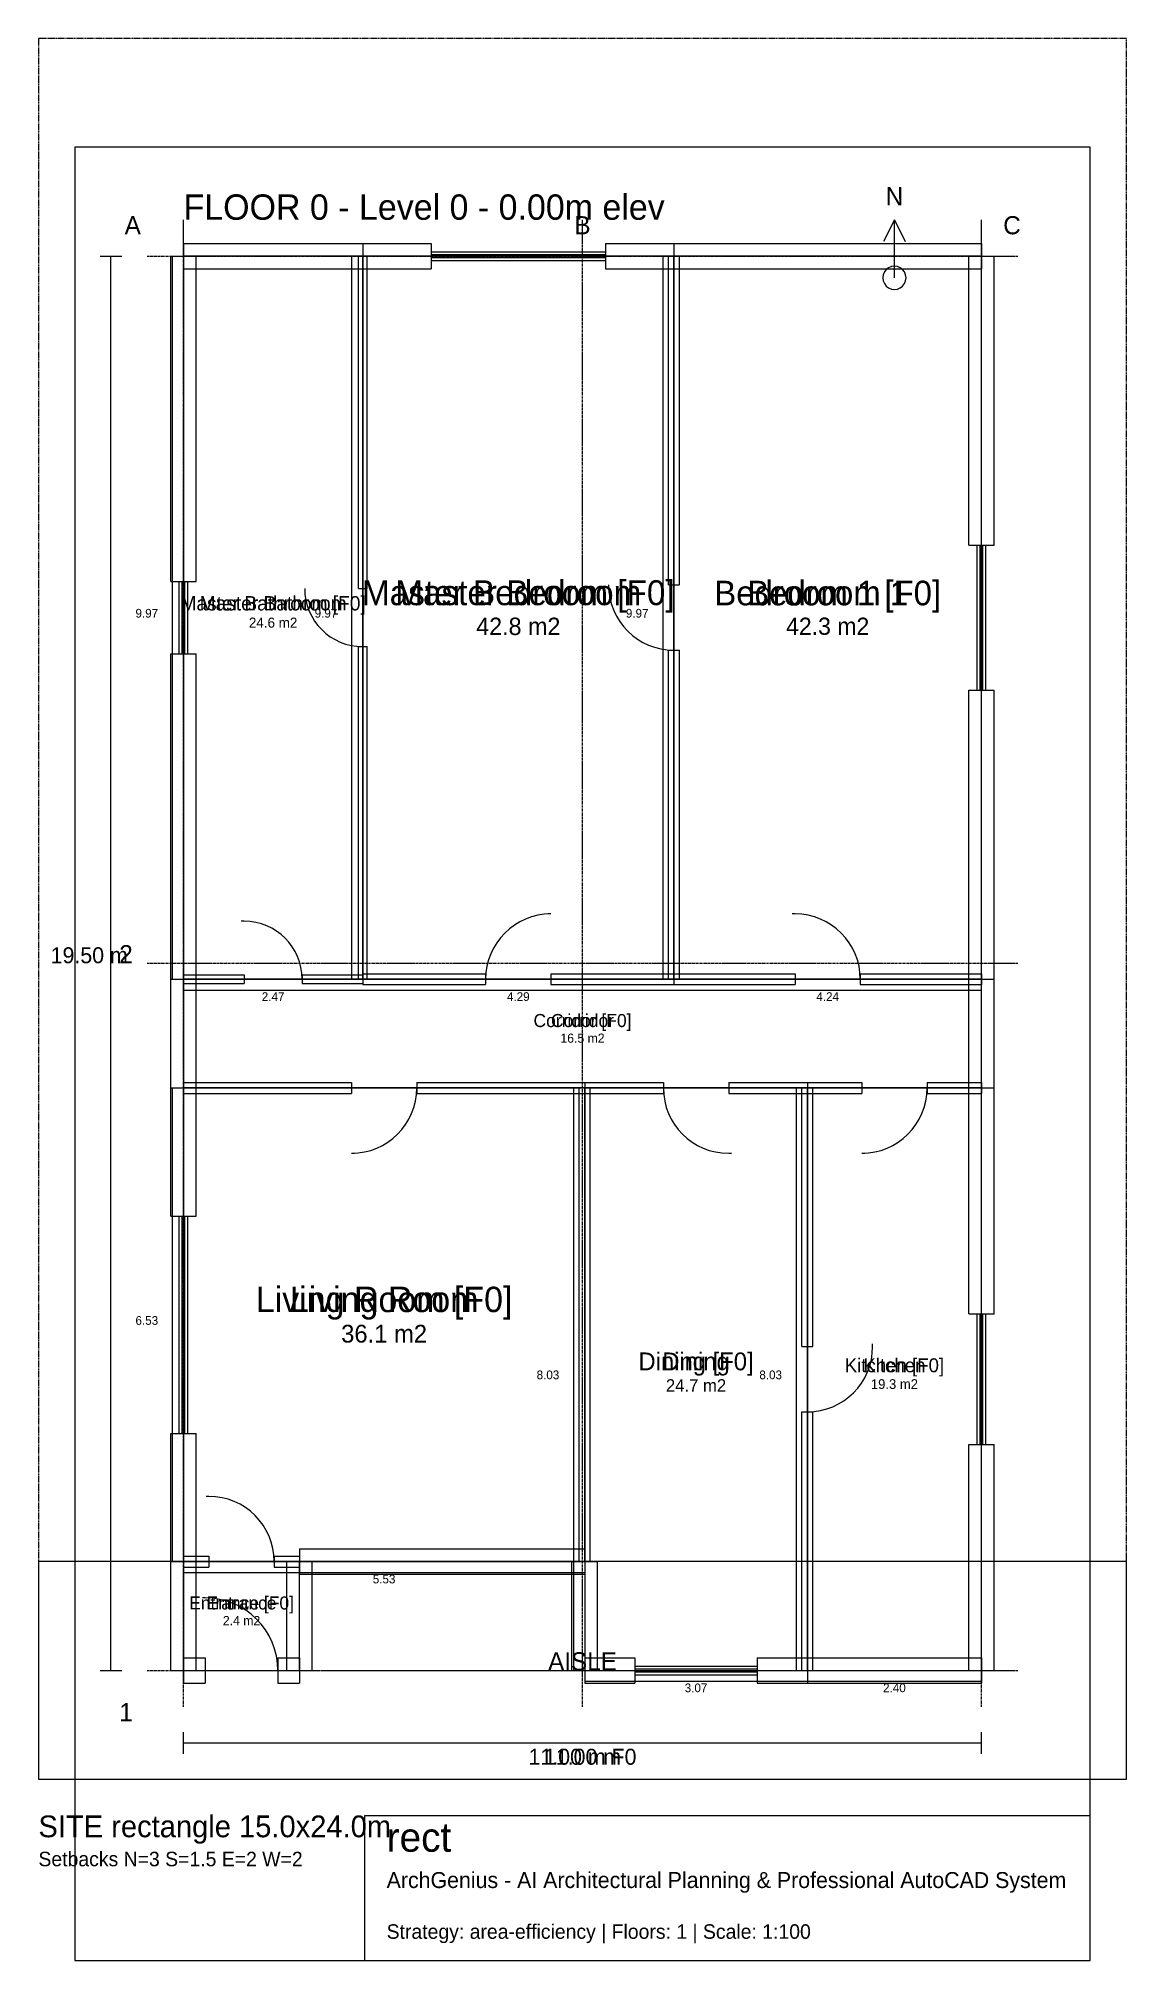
# Model space of a CAD drawing. Extents: x 0 to 15000, y -2500 to 24000.
import ezdxf
from ezdxf.enums import TextEntityAlignment as Align

# ---------------------------------------------------------------- set-up
doc = ezdxf.new("R2010")
doc.units = 0
doc.linetypes.add('CENTER', pattern=[50.8, 31.75, -6.35, 6.35, -6.35])
doc.linetypes.add('DASHED', pattern=[19.05, 12.7, -6.35])
for name, color, linetype in [('A-AXIS', 1, 'CENTER'), ('A-AXIS-TEXT', 1, 'CONTINUOUS'), ('A-BLDG-OUT', 9, 'DASHED'), ('A-DIMS', 2, 'CONTINUOUS'), ('A-DOOR', 3, 'CONTINUOUS'), ('A-FLOOR-0-A-BLDG-OUT', 9, 'DASHED'), ('A-FLOOR-0-A-DIMS', 2, 'CONTINUOUS'), ('A-FLOOR-0-A-DOOR', 3, 'CONTINUOUS'), ('A-FLOOR-0-A-PARKING', 8, 'CONTINUOUS'), ('A-FLOOR-0-A-ROOM', 7, 'CONTINUOUS'), ('A-FLOOR-0-A-SETBACK', 2, 'DASHED'), ('A-FLOOR-0-A-SITE', 3, 'DASHED'), ('A-FLOOR-0-A-WALL-EXT', 7, 'CONTINUOUS'), ('A-FLOOR-0-A-WALL-INT', 7, 'CONTINUOUS'), ('A-FLOOR-0-A-WALL-SERVICE', 7, 'CONTINUOUS'), ('A-FLOOR-0-A-WINDOW', 4, 'CONTINUOUS'), ('A-GRID', 1, 'CENTER'), ('A-NORTH', 7, 'CONTINUOUS'), ('A-PARKING', 8, 'CONTINUOUS'), ('A-ROOM', 7, 'CONTINUOUS'), ('A-SETBACK', 2, 'DASHED'), ('A-SITE', 3, 'DASHED'), ('A-TITLE', 7, 'CONTINUOUS'), ('A-WALL-EXT', 7, 'CONTINUOUS'), ('A-WALL-INT', 7, 'CONTINUOUS'), ('A-WALL-SERVICE', 7, 'CONTINUOUS'), ('A-WINDOW', 4, 'CONTINUOUS')]:
    doc.layers.add(name, color=color, linetype=linetype)

msp = doc.modelspace()

# ---------------------------------------------------------------- linework, layer by layer
at = {"layer": 'A-AXIS'}
for p, q in [((7500, 1000), (7500, 21500)), ((1500, 11250), (13500, 11250))]:
    msp.add_line(p, q, dxfattribs=at)
at = {"layer": 'A-BLDG-OUT'}
msp.add_lwpolyline([(2000, 1500), (13000, 1500), (13000, 21000), (2000, 21000)], close=True, dxfattribs=at)
at = {"layer": 'A-DIMS'}
for p, q in [((850, 21000), (1150, 21000)), ((1000, 1500), (1000, 21000)), ((1850, 11030), (1850, 21000)), ((4320, 11030), (4320, 21000)), ((8610, 11030), (8610, 21000)), ((2000, 10880), (4470, 10880)), ((4470, 10880), (8760, 10880)), ((8760, 10880), (13000, 10880)), ((1850, 3000), (1850, 9530)), ((7380, 1500), (7380, 9530)), ((10450, 1500), (10450, 9530)), ((2000, 2850), (7530, 2850)), ((850, 1500), (1150, 1500)), ((7530, 1350), (10600, 1350)), ((10600, 1350), (13000, 1350)), ((2000, 350), (2000, 650)), ((13000, 350), (13000, 650)), ((2000, 500), (13000, 500))]:
    msp.add_line(p, q, dxfattribs=at)
at = {"layer": 'A-DOOR'}
for p, q in [((7860, 16465), (7860, 16425)), ((8760, 16465), (8760, 15565)), ((3670, 16415), (3670, 16375)), ((4470, 16415), (4470, 15615)), ((7065, 11930), (7025, 11930)), ((10430, 11930), (10390, 11930)), ((2835, 11830), (2795, 11830)), ((2835, 11030), (3635, 11030)), ((7065, 11030), (6165, 11030)), ((10430, 11030), (11330, 11030)), ((4315, 9530), (5215, 9530)), ((9515, 9530), (8615, 9530)), ((11350, 9530), (12250, 9530)), ((4315, 8630), (4355, 8630)), ((9515, 8630), (9555, 8630)), ((11350, 8630), (11390, 8630)), ((10600, 5965), (10600, 5065)), ((11500, 5965), (11500, 6005)), ((2350, 3900), (2310, 3900)), ((2350, 3000), (3250, 3000)), ((2300, 2500), (2260, 2500)), ((2300, 1500), (3300, 1500))]:
    msp.add_line(p, q, dxfattribs=at)
for centre, radius, start, end in [((8760, 16465), 900, 180, 270), ((4470, 16415), 800, 180, 270), ((7065, 11030), 900, 90, 180), ((10430, 11030), 900, 0, 90), ((2835, 11030), 800, 0, 90), ((4315, 9530), 900, -90, 0), ((9515, 9530), 900, 180, 270), ((11350, 9530), 900, -90, 0), ((10600, 5965), 900, -90, 0), ((2350, 3000), 900, 0, 90), ((2300, 1500), 1000, 0, 90)]:
    msp.add_arc(centre, radius, start, end, dxfattribs=at)
at = {"layer": 'A-FLOOR-0-A-BLDG-OUT'}
msp.add_lwpolyline([(2000, 1500), (13000, 1500), (13000, 21000), (2000, 21000)], close=True, dxfattribs=at)
at = {"layer": 'A-FLOOR-0-A-DIMS'}
for p, q in [((850, 21000), (1150, 21000)), ((1000, 1500), (1000, 21000)), ((1850, 11030), (1850, 21000)), ((4320, 11030), (4320, 21000)), ((8610, 11030), (8610, 21000)), ((2000, 10880), (4470, 10880)), ((4470, 10880), (8760, 10880)), ((8760, 10880), (13000, 10880)), ((1850, 3000), (1850, 9530)), ((7380, 1500), (7380, 9530)), ((10450, 1500), (10450, 9530)), ((2000, 2850), (7530, 2850)), ((850, 1500), (1150, 1500)), ((7530, 1350), (10600, 1350)), ((10600, 1350), (13000, 1350)), ((2000, 350), (2000, 650)), ((13000, 350), (13000, 650)), ((2000, 500), (13000, 500))]:
    msp.add_line(p, q, dxfattribs=at)
at = {"layer": 'A-FLOOR-0-A-DOOR'}
for p, q in [((7860, 16465), (7860, 16425)), ((8760, 16465), (8760, 15565)), ((3670, 16415), (3670, 16375)), ((4470, 16415), (4470, 15615)), ((7065, 11930), (7025, 11930)), ((10430, 11930), (10390, 11930)), ((2835, 11830), (2795, 11830)), ((2835, 11030), (3635, 11030)), ((7065, 11030), (6165, 11030)), ((10430, 11030), (11330, 11030)), ((4315, 9530), (5215, 9530)), ((9515, 9530), (8615, 9530)), ((11350, 9530), (12250, 9530)), ((4315, 8630), (4355, 8630)), ((9515, 8630), (9555, 8630)), ((11350, 8630), (11390, 8630)), ((10600, 5965), (10600, 5065)), ((11500, 5965), (11500, 6005)), ((2350, 3900), (2310, 3900)), ((2350, 3000), (3250, 3000)), ((2300, 2500), (2260, 2500)), ((2300, 1500), (3300, 1500))]:
    msp.add_line(p, q, dxfattribs=at)
for centre, radius, start, end in [((8760, 16465), 900, 180, 270), ((4470, 16415), 800, 180, 270), ((7065, 11030), 900, 90, 180), ((10430, 11030), 900, 0, 90), ((2835, 11030), 800, 0, 90), ((4315, 9530), 900, -90, 0), ((9515, 9530), 900, 180, 270), ((11350, 9530), 900, -90, 0), ((10600, 5965), 900, -90, 0), ((2350, 3000), 900, 0, 90), ((2300, 1500), 1000, 0, 90)]:
    msp.add_arc(centre, radius, start, end, dxfattribs=at)
at = {"layer": 'A-FLOOR-0-A-PARKING'}
msp.add_lwpolyline([(0, 0), (15000, 0), (15000, 3000), (0, 3000)], close=True, dxfattribs=at)
at = {"layer": 'A-FLOOR-0-A-ROOM'}
for points in [[(2000, 11030), (4470, 11030), (4470, 21000), (2000, 21000)], [(4470, 11030), (8760, 11030), (8760, 21000), (4470, 21000)], [(8760, 11030), (13000, 11030), (13000, 21000), (8760, 21000)], [(2000, 9530), (13000, 9530), (13000, 11030), (2000, 11030)], [(2000, 3000), (7530, 3000), (7530, 9530), (2000, 9530)], [(7530, 1500), (10600, 1500), (10600, 9530), (7530, 9530)], [(10600, 1500), (13000, 1500), (13000, 9530), (10600, 9530)], [(2000, 1500), (3600, 1500), (3600, 3000), (2000, 3000)]]:
    msp.add_lwpolyline(points, close=True, dxfattribs=at)
at = {"layer": 'A-FLOOR-0-A-SETBACK'}
msp.add_lwpolyline([(2000, 1500), (13000, 1500), (13000, 21000), (2000, 21000)], close=True, dxfattribs=at)
at = {"layer": 'A-FLOOR-0-A-SITE'}
msp.add_lwpolyline([(0, 0), (15000, 0), (15000, 24000), (0, 24000)], close=True, dxfattribs=at)
at = {"layer": 'A-FLOOR-0-A-WALL-EXT'}
for p, q in [((1825, 16515), (1825, 21000)), ((1825, 21000), (2175, 21000)), ((2000, 21175), (4470, 21175)), ((2000, 21175), (2000, 20825)), ((2175, 16515), (2175, 21000)), ((4470, 21175), (4470, 20825)), ((4470, 21175), (5415, 21175)), ((4470, 21175), (4470, 20825)), ((5415, 21175), (5415, 20825)), ((7815, 21175), (8760, 21175)), ((7815, 21175), (7815, 20825)), ((8760, 21175), (8760, 20825)), ((8760, 21175), (13000, 21175)), ((8760, 21175), (8760, 20825)), ((12825, 17015), (12825, 21000)), ((12825, 21000), (13175, 21000)), ((13000, 21175), (13000, 20825)), ((13175, 17015), (13175, 21000)), ((2000, 20825), (4470, 20825)), ((4470, 20825), (5415, 20825)), ((7815, 20825), (8760, 20825)), ((8760, 20825), (13000, 20825)), ((12825, 17015), (13175, 17015)), ((1825, 16515), (2175, 16515)), ((1825, 11030), (1825, 15515)), ((1825, 15515), (2175, 15515)), ((2175, 11030), (2175, 15515)), ((12825, 11030), (12825, 15015)), ((12825, 15015), (13175, 15015)), ((13175, 11030), (13175, 15015)), ((1825, 9530), (1825, 11030)), ((1825, 11030), (2175, 11030)), ((1825, 11030), (2175, 11030)), ((2175, 9530), (2175, 11030)), ((12825, 9530), (12825, 11030)), ((12825, 11030), (13175, 11030)), ((12825, 11030), (13175, 11030)), ((13175, 9530), (13175, 11030)), ((1825, 7765), (1825, 9530)), ((1825, 9530), (2175, 9530)), ((1825, 9530), (2175, 9530)), ((2175, 7765), (2175, 9530)), ((12825, 6415), (12825, 9530)), ((12825, 9530), (13175, 9530)), ((12825, 9530), (13175, 9530)), ((13175, 6415), (13175, 9530)), ((1825, 7765), (2175, 7765)), ((12825, 6415), (13175, 6415)), ((1825, 3000), (1825, 4765)), ((1825, 4765), (2175, 4765)), ((2175, 3000), (2175, 4765)), ((12825, 1500), (12825, 4615)), ((12825, 4615), (13175, 4615)), ((13175, 1500), (13175, 4615)), ((1825, 1500), (1825, 3000)), ((1825, 3000), (2175, 3000)), ((1825, 3000), (2175, 3000)), ((2175, 1500), (2175, 3000)), ((3425, 1500), (3425, 3000)), ((3425, 3000), (3775, 3000)), ((3600, 3175), (7530, 3175)), ((3600, 3175), (3600, 2825)), ((3775, 1500), (3775, 3000)), ((7355, 1500), (7355, 3000)), ((7355, 3000), (7705, 3000)), ((7530, 3175), (7530, 2825)), ((7705, 1500), (7705, 3000)), ((3600, 2825), (7530, 2825)), ((2000, 1675), (2300, 1675)), ((2000, 1675), (2000, 1325)), ((2300, 1675), (2300, 1325)), ((3300, 1675), (3600, 1675)), ((3300, 1675), (3300, 1325)), ((3600, 1675), (3600, 1325)), ((7530, 1675), (8220.75, 1675)), ((7530, 1675), (7530, 1325)), ((8220.75, 1675), (8220.75, 1325)), ((9909.25, 1675), (10600, 1675)), ((9909.25, 1675), (9909.25, 1325)), ((10600, 1675), (10600, 1325)), ((10600, 1675), (13000, 1675)), ((10600, 1675), (10600, 1325)), ((13000, 1675), (13000, 1325)), ((1825, 1500), (2175, 1500)), ((2000, 1325), (2300, 1325)), ((3300, 1325), (3600, 1325)), ((3425, 1500), (3775, 1500)), ((7355, 1500), (7705, 1500)), ((7530, 1325), (8220.75, 1325)), ((9909.25, 1325), (10600, 1325)), ((10600, 1325), (13000, 1325)), ((12825, 1500), (13175, 1500))]:
    msp.add_line(p, q, dxfattribs=at)
at = {"layer": 'A-FLOOR-0-A-WALL-INT'}
for p, q in [((8685, 16465), (8685, 21000)), ((8685, 21000), (8835, 21000)), ((8835, 16465), (8835, 21000)), ((8685, 16465), (8835, 16465)), ((8685, 11030), (8685, 15565)), ((8685, 15565), (8835, 15565)), ((8835, 11030), (8835, 15565)), ((4470, 11105), (6165, 11105)), ((4470, 11105), (4470, 10955)), ((4470, 10955), (6165, 10955)), ((6165, 11105), (6165, 10955)), ((7065, 11105), (8760, 11105)), ((7065, 11105), (7065, 10955)), ((7065, 10955), (8760, 10955)), ((8685, 11030), (8835, 11030)), ((8760, 11105), (8760, 10955)), ((8760, 11105), (10430, 11105)), ((8760, 11105), (8760, 10955)), ((8760, 10955), (10430, 10955)), ((10430, 11105), (10430, 10955)), ((11330, 11105), (13000, 11105)), ((11330, 11105), (11330, 10955)), ((11330, 10955), (13000, 10955)), ((13000, 11105), (13000, 10955)), ((2000, 9605), (4315, 9605)), ((2000, 9605), (2000, 9455)), ((4315, 9605), (4315, 9455)), ((5215, 9605), (7530, 9605)), ((5215, 9605), (5215, 9455)), ((7530, 9605), (7530, 9455)), ((7530, 9605), (8615, 9605)), ((7530, 9605), (7530, 9455)), ((8615, 9605), (8615, 9455)), ((9515, 9605), (10600, 9605)), ((9515, 9605), (9515, 9455)), ((10600, 9605), (10600, 9455)), ((10600, 9605), (11350, 9605)), ((10600, 9605), (10600, 9455)), ((11350, 9605), (11350, 9455)), ((12250, 9605), (13000, 9605)), ((12250, 9605), (12250, 9455)), ((13000, 9605), (13000, 9455)), ((2000, 9455), (4315, 9455)), ((5215, 9455), (7530, 9455)), ((7455, 3000), (7455, 9530)), ((7455, 9530), (7605, 9530)), ((7530, 9455), (8615, 9455)), ((7605, 3000), (7605, 9530)), ((9515, 9455), (10600, 9455)), ((10525, 5965), (10525, 9530)), ((10525, 9530), (10675, 9530)), ((10600, 9455), (11350, 9455)), ((10675, 5965), (10675, 9530)), ((12250, 9455), (13000, 9455)), ((10525, 5965), (10675, 5965)), ((10525, 1500), (10525, 5065)), ((10525, 5065), (10675, 5065)), ((10675, 1500), (10675, 5065)), ((2000, 3075), (2350, 3075)), ((2000, 3075), (2000, 2925)), ((2000, 2925), (2350, 2925)), ((2350, 3075), (2350, 2925)), ((3250, 3075), (3600, 3075)), ((3250, 3075), (3250, 2925)), ((3250, 2925), (3600, 2925)), ((3600, 3075), (3600, 2925)), ((7455, 3000), (7605, 3000)), ((10525, 1500), (10675, 1500))]:
    msp.add_line(p, q, dxfattribs=at)
at = {"layer": 'A-FLOOR-0-A-WALL-SERVICE'}
for p, q in [((4410, 16415), (4410, 21000)), ((4410, 21000), (4530, 21000)), ((4530, 16415), (4530, 21000)), ((4410, 16415), (4530, 16415)), ((4410, 11030), (4410, 15615)), ((4410, 15615), (4530, 15615)), ((4530, 11030), (4530, 15615)), ((2000, 11090), (2835, 11090)), ((2000, 11090), (2000, 10970)), ((2000, 10970), (2835, 10970)), ((2835, 11090), (2835, 10970)), ((3635, 11090), (4470, 11090)), ((3635, 11090), (3635, 10970)), ((3635, 10970), (4470, 10970)), ((4410, 11030), (4530, 11030)), ((4470, 11090), (4470, 10970))]:
    msp.add_line(p, q, dxfattribs=at)
at = {"layer": 'A-FLOOR-0-A-WINDOW'}
for p, q in [((5415, 21060), (7815, 21060)), ((5415, 21020), (7815, 21020)), ((5415, 20980), (7815, 20980)), ((5415, 20940), (7815, 20940)), ((12940, 15015), (12940, 17015)), ((12980, 15015), (12980, 17015)), ((13020, 15015), (13020, 17015)), ((13060, 15015), (13060, 17015)), ((1940, 15515), (1940, 16515)), ((1980, 15515), (1980, 16515)), ((2020, 15515), (2020, 16515)), ((2060, 15515), (2060, 16515)), ((1940, 4765), (1940, 7765)), ((1980, 4765), (1980, 7765)), ((2020, 4765), (2020, 7765)), ((2060, 4765), (2060, 7765)), ((12940, 4615), (12940, 6415)), ((12980, 4615), (12980, 6415)), ((13020, 4615), (13020, 6415)), ((13060, 4615), (13060, 6415)), ((8220.75, 1560), (9909.25, 1560)), ((8220.75, 1520), (9909.25, 1520)), ((8220.75, 1480), (9909.25, 1480)), ((8220.75, 1440), (9909.25, 1440))]:
    msp.add_line(p, q, dxfattribs=at)
at = {"layer": 'A-GRID'}
for p, q in [((2000, 1000), (2000, 21500)), ((13000, 1000), (13000, 21500)), ((1500, 21000), (13500, 21000)), ((1500, 1500), (13500, 1500))]:
    msp.add_line(p, q, dxfattribs=at)
at = {"layer": 'A-NORTH'}
for p, q in [((11800, 21500), (11650, 21200)), ((11800, 20700), (11800, 21500)), ((11800, 21500), (11950, 21200)), ((11645.45, 20741.41), (11640, 20700)), ((11640, 20700), (11645.45, 20658.59)), ((11661.44, 20780), (11645.45, 20741.41)), ((11686.86, 20813.14), (11661.44, 20780)), ((11720, 20838.56), (11686.86, 20813.14)), ((11758.59, 20854.55), (11720, 20838.56)), ((11800, 20860), (11758.59, 20854.55)), ((11841.41, 20854.55), (11800, 20860)), ((11880, 20838.56), (11841.41, 20854.55)), ((11913.14, 20813.14), (11880, 20838.56)), ((11938.56, 20780), (11913.14, 20813.14)), ((11954.55, 20741.41), (11938.56, 20780)), ((11960, 20700), (11954.55, 20741.41)), ((11954.55, 20658.59), (11960, 20700)), ((11645.45, 20658.59), (11661.44, 20620)), ((11661.44, 20620), (11686.86, 20586.86)), ((11686.86, 20586.86), (11720, 20561.44)), ((11720, 20561.44), (11758.59, 20545.45)), ((11758.59, 20545.45), (11800, 20540)), ((11800, 20540), (11841.41, 20545.45)), ((11841.41, 20545.45), (11880, 20561.44)), ((11880, 20561.44), (11913.14, 20586.86)), ((11913.14, 20586.86), (11938.56, 20620)), ((11938.56, 20620), (11954.55, 20658.59))]:
    msp.add_line(p, q, dxfattribs=at)
at = {"layer": 'A-PARKING'}
msp.add_lwpolyline([(0, 0), (15000, 0), (15000, 3000), (0, 3000)], close=True, dxfattribs=at)
at = {"layer": 'A-ROOM'}
for points in [[(2000, 11030), (4470, 11030), (4470, 21000), (2000, 21000)], [(4470, 11030), (8760, 11030), (8760, 21000), (4470, 21000)], [(8760, 11030), (13000, 11030), (13000, 21000), (8760, 21000)], [(2000, 9530), (13000, 9530), (13000, 11030), (2000, 11030)], [(2000, 3000), (7530, 3000), (7530, 9530), (2000, 9530)], [(7530, 1500), (10600, 1500), (10600, 9530), (7530, 9530)], [(10600, 1500), (13000, 1500), (13000, 9530), (10600, 9530)], [(2000, 1500), (3600, 1500), (3600, 3000), (2000, 3000)]]:
    msp.add_lwpolyline(points, close=True, dxfattribs=at)
at = {"layer": 'A-SETBACK'}
msp.add_lwpolyline([(2000, 1500), (13000, 1500), (13000, 21000), (2000, 21000)], close=True, dxfattribs=at)
at = {"layer": 'A-SITE'}
msp.add_lwpolyline([(0, 0), (15000, 0), (15000, 24000), (0, 24000)], close=True, dxfattribs=at)
at = {"layer": 'A-TITLE'}
for p, q in [((14500, 22500), (500, 22500)), ((500, 22500), (500, -2500)), ((14500, -2500), (14500, 22500)), ((4500, -500), (14500, -500)), ((4500, -2500), (4500, -500)), ((14500, -2500), (14500, -500)), ((500, -2500), (14500, -2500)), ((4500, -2500), (14500, -2500))]:
    msp.add_line(p, q, dxfattribs=at)
at = {"layer": 'A-WALL-EXT'}
for p, q in [((1825, 16515), (1825, 21000)), ((1825, 21000), (2175, 21000)), ((2000, 21175), (4470, 21175)), ((2000, 21175), (2000, 20825)), ((2175, 16515), (2175, 21000)), ((4470, 21175), (4470, 20825)), ((4470, 21175), (5415, 21175)), ((4470, 21175), (4470, 20825)), ((5415, 21175), (5415, 20825)), ((7815, 21175), (8760, 21175)), ((7815, 21175), (7815, 20825)), ((8760, 21175), (8760, 20825)), ((8760, 21175), (13000, 21175)), ((8760, 21175), (8760, 20825)), ((12825, 17015), (12825, 21000)), ((12825, 21000), (13175, 21000)), ((13000, 21175), (13000, 20825)), ((13175, 17015), (13175, 21000)), ((2000, 20825), (4470, 20825)), ((4470, 20825), (5415, 20825)), ((7815, 20825), (8760, 20825)), ((8760, 20825), (13000, 20825)), ((12825, 17015), (13175, 17015)), ((1825, 16515), (2175, 16515)), ((1825, 11030), (1825, 15515)), ((1825, 15515), (2175, 15515)), ((2175, 11030), (2175, 15515)), ((12825, 11030), (12825, 15015)), ((12825, 15015), (13175, 15015)), ((13175, 11030), (13175, 15015)), ((1825, 9530), (1825, 11030)), ((1825, 11030), (2175, 11030)), ((1825, 11030), (2175, 11030)), ((2175, 9530), (2175, 11030)), ((12825, 9530), (12825, 11030)), ((12825, 11030), (13175, 11030)), ((12825, 11030), (13175, 11030)), ((13175, 9530), (13175, 11030)), ((1825, 7765), (1825, 9530)), ((1825, 9530), (2175, 9530)), ((1825, 9530), (2175, 9530)), ((2175, 7765), (2175, 9530)), ((12825, 6415), (12825, 9530)), ((12825, 9530), (13175, 9530)), ((12825, 9530), (13175, 9530)), ((13175, 6415), (13175, 9530)), ((1825, 7765), (2175, 7765)), ((12825, 6415), (13175, 6415)), ((1825, 3000), (1825, 4765)), ((1825, 4765), (2175, 4765)), ((2175, 3000), (2175, 4765)), ((12825, 1500), (12825, 4615)), ((12825, 4615), (13175, 4615)), ((13175, 1500), (13175, 4615)), ((1825, 1500), (1825, 3000)), ((1825, 3000), (2175, 3000)), ((1825, 3000), (2175, 3000)), ((2175, 1500), (2175, 3000)), ((3425, 1500), (3425, 3000)), ((3425, 3000), (3775, 3000)), ((3600, 3175), (7530, 3175)), ((3600, 3175), (3600, 2825)), ((3775, 1500), (3775, 3000)), ((7355, 1500), (7355, 3000)), ((7355, 3000), (7705, 3000)), ((7530, 3175), (7530, 2825)), ((7705, 1500), (7705, 3000)), ((3600, 2825), (7530, 2825)), ((2000, 1675), (2300, 1675)), ((2000, 1675), (2000, 1325)), ((2300, 1675), (2300, 1325)), ((3300, 1675), (3600, 1675)), ((3300, 1675), (3300, 1325)), ((3600, 1675), (3600, 1325)), ((7530, 1675), (8220.75, 1675)), ((7530, 1675), (7530, 1325)), ((8220.75, 1675), (8220.75, 1325)), ((9909.25, 1675), (10600, 1675)), ((9909.25, 1675), (9909.25, 1325)), ((10600, 1675), (10600, 1325)), ((10600, 1675), (13000, 1675)), ((10600, 1675), (10600, 1325)), ((13000, 1675), (13000, 1325)), ((1825, 1500), (2175, 1500)), ((2000, 1325), (2300, 1325)), ((3300, 1325), (3600, 1325)), ((3425, 1500), (3775, 1500)), ((7355, 1500), (7705, 1500)), ((7530, 1325), (8220.75, 1325)), ((9909.25, 1325), (10600, 1325)), ((10600, 1325), (13000, 1325)), ((12825, 1500), (13175, 1500))]:
    msp.add_line(p, q, dxfattribs=at)
at = {"layer": 'A-WALL-INT'}
for p, q in [((8685, 16465), (8685, 21000)), ((8685, 21000), (8835, 21000)), ((8835, 16465), (8835, 21000)), ((8685, 16465), (8835, 16465)), ((8685, 11030), (8685, 15565)), ((8685, 15565), (8835, 15565)), ((8835, 11030), (8835, 15565)), ((4470, 11105), (6165, 11105)), ((4470, 11105), (4470, 10955)), ((4470, 10955), (6165, 10955)), ((6165, 11105), (6165, 10955)), ((7065, 11105), (8760, 11105)), ((7065, 11105), (7065, 10955)), ((7065, 10955), (8760, 10955)), ((8685, 11030), (8835, 11030)), ((8760, 11105), (8760, 10955)), ((8760, 11105), (10430, 11105)), ((8760, 11105), (8760, 10955)), ((8760, 10955), (10430, 10955)), ((10430, 11105), (10430, 10955)), ((11330, 11105), (13000, 11105)), ((11330, 11105), (11330, 10955)), ((11330, 10955), (13000, 10955)), ((13000, 11105), (13000, 10955)), ((2000, 9605), (4315, 9605)), ((2000, 9605), (2000, 9455)), ((4315, 9605), (4315, 9455)), ((5215, 9605), (7530, 9605)), ((5215, 9605), (5215, 9455)), ((7530, 9605), (7530, 9455)), ((7530, 9605), (8615, 9605)), ((7530, 9605), (7530, 9455)), ((8615, 9605), (8615, 9455)), ((9515, 9605), (10600, 9605)), ((9515, 9605), (9515, 9455)), ((10600, 9605), (10600, 9455)), ((10600, 9605), (11350, 9605)), ((10600, 9605), (10600, 9455)), ((11350, 9605), (11350, 9455)), ((12250, 9605), (13000, 9605)), ((12250, 9605), (12250, 9455)), ((13000, 9605), (13000, 9455)), ((2000, 9455), (4315, 9455)), ((5215, 9455), (7530, 9455)), ((7455, 3000), (7455, 9530)), ((7455, 9530), (7605, 9530)), ((7530, 9455), (8615, 9455)), ((7605, 3000), (7605, 9530)), ((9515, 9455), (10600, 9455)), ((10525, 5965), (10525, 9530)), ((10525, 9530), (10675, 9530)), ((10600, 9455), (11350, 9455)), ((10675, 5965), (10675, 9530)), ((12250, 9455), (13000, 9455)), ((10525, 5965), (10675, 5965)), ((10525, 1500), (10525, 5065)), ((10525, 5065), (10675, 5065)), ((10675, 1500), (10675, 5065)), ((2000, 3075), (2350, 3075)), ((2000, 3075), (2000, 2925)), ((2000, 2925), (2350, 2925)), ((2350, 3075), (2350, 2925)), ((3250, 3075), (3600, 3075)), ((3250, 3075), (3250, 2925)), ((3250, 2925), (3600, 2925)), ((3600, 3075), (3600, 2925)), ((7455, 3000), (7605, 3000)), ((10525, 1500), (10675, 1500))]:
    msp.add_line(p, q, dxfattribs=at)
at = {"layer": 'A-WALL-SERVICE'}
for p, q in [((4410, 16415), (4410, 21000)), ((4410, 21000), (4530, 21000)), ((4530, 16415), (4530, 21000)), ((4410, 16415), (4530, 16415)), ((4410, 11030), (4410, 15615)), ((4410, 15615), (4530, 15615)), ((4530, 11030), (4530, 15615)), ((2000, 11090), (2835, 11090)), ((2000, 11090), (2000, 10970)), ((2000, 10970), (2835, 10970)), ((2835, 11090), (2835, 10970)), ((3635, 11090), (4470, 11090)), ((3635, 11090), (3635, 10970)), ((3635, 10970), (4470, 10970)), ((4410, 11030), (4530, 11030)), ((4470, 11090), (4470, 10970))]:
    msp.add_line(p, q, dxfattribs=at)
at = {"layer": 'A-WINDOW'}
for p, q in [((5415, 21060), (7815, 21060)), ((5415, 21020), (7815, 21020)), ((5415, 20980), (7815, 20980)), ((5415, 20940), (7815, 20940)), ((12940, 15015), (12940, 17015)), ((12980, 15015), (12980, 17015)), ((13020, 15015), (13020, 17015)), ((13060, 15015), (13060, 17015)), ((1940, 15515), (1940, 16515)), ((1980, 15515), (1980, 16515)), ((2020, 15515), (2020, 16515)), ((2060, 15515), (2060, 16515)), ((1940, 4765), (1940, 7765)), ((1980, 4765), (1980, 7765)), ((2020, 4765), (2020, 7765)), ((2060, 4765), (2060, 7765)), ((12940, 4615), (12940, 6415)), ((12980, 4615), (12980, 6415)), ((13020, 4615), (13020, 6415)), ((13060, 4615), (13060, 6415)), ((8220.75, 1560), (9909.25, 1560)), ((8220.75, 1520), (9909.25, 1520)), ((8220.75, 1480), (9909.25, 1480)), ((8220.75, 1440), (9909.25, 1440))]:
    msp.add_line(p, q, dxfattribs=at)

# ---------------------------------------------------------------- texts
at = {"layer": 'A-AXIS-TEXT'}
for s, p in [('A', (1300, 21300)), ('B', (7500, 21300))]:
    msp.add_text(s, height=250, dxfattribs=at).set_placement(p, align=Align.CENTER)
msp.add_text('C', height=250, dxfattribs=at).set_placement((13300, 21300))
for s, p in [('2', (1300, 11250)), ('1', (1300, 800))]:
    msp.add_text(s, height=250, dxfattribs=at).set_placement(p, align=Align.RIGHT)
at = {"layer": 'A-DIMS'}
for s, p in [('9.97', (1650, 16015)), ('9.97', (4120, 16015)), ('9.97', (8410, 16015)), ('6.53', (1650, 6265)), ('8.03', (7180, 5515)), ('8.03', (10250, 5515))]:
    msp.add_text(s, height=120, dxfattribs=at).set_placement(p, align=Align.RIGHT)
for s, height, p in [('19.50 m', 220, (700, 11250)), ('2.47', 120, (3235, 10730)), ('4.29', 120, (6615, 10730)), ('4.24', 120, (10880, 10730)), ('5.53', 120, (4765, 2700)), ('3.07', 120, (9065, 1200)), ('2.40', 120, (11800, 1200)), ('11.00 m', 220, (7500, 200))]:
    msp.add_text(s, height=height, dxfattribs=at).set_placement(p, align=Align.CENTER)
at = {"layer": 'A-FLOOR-0-A-DIMS'}
for s, p in [('9.97', (1650, 16015)), ('9.97', (4120, 16015)), ('9.97', (8410, 16015)), ('6.53', (1650, 6265)), ('8.03', (7180, 5515)), ('8.03', (10250, 5515))]:
    msp.add_text(s, height=120, dxfattribs=at).set_placement(p, align=Align.RIGHT)
for s, height, p in [('19.50 m', 220, (700, 11250)), ('2.47', 120, (3235, 10730)), ('4.29', 120, (6615, 10730)), ('4.24', 120, (10880, 10730)), ('5.53', 120, (4765, 2700)), ('3.07', 120, (9065, 1200)), ('2.40', 120, (11800, 1200)), ('11.00 m F0', 220, (7500, 200))]:
    msp.add_text(s, height=height, dxfattribs=at).set_placement(p, align=Align.CENTER)
at = {"layer": 'A-FLOOR-0-A-PARKING'}
msp.add_text('AISLE', height=250, dxfattribs=at).set_placement((7500, 1500), align=Align.CENTER)
at = {"layer": 'A-FLOOR-0-A-ROOM'}
msp.add_text('FLOOR 0 - Level 0 - 0.00m elev', height=350, dxfattribs=at).set_placement((2000, 21500))
for s, height, p in [('Master Bedroom [F0]', 343.2, (6615, 16186.6)), ('Bedroom 1 [F0]', 339.2, (10880, 16184.6)), ('Master Bathroom [F0]', 197.6, (3235, 16113.8)), ('24.6 m2', 138.32, (3235, 15876.68)), ('42.8 m2', 240.24, (6615, 15774.76)), ('42.3 m2', 237.44, (10880, 15777.56)), ('Corridor [F0]', 180, (7500, 10370)), ('16.5 m2', 126, (7500, 10154)), ('Living Room [F0]', 350, (4765, 6440)), ('36.1 m2', 245, (4765, 6020)), ('Dining [F0]', 245.6, (9065, 5637.8)), ('Kitchen [F0]', 192, (11800, 5611)), ('24.7 m2', 171.92, (9065, 5343.08)), ('19.3 m2', 134.4, (11800, 5380.6)), ('Entrance [F0]', 180, (2800, 2340)), ('2.4 m2', 126, (2800, 2124))]:
    msp.add_text(s, height=height, dxfattribs=at).set_placement(p, align=Align.CENTER)
at = {"layer": 'A-NORTH'}
msp.add_text('N', height=250, dxfattribs=at).set_placement((11800, 21700), align=Align.CENTER)
at = {"layer": 'A-PARKING'}
msp.add_text('AISLE', height=250, dxfattribs=at).set_placement((7500, 1500), align=Align.CENTER)
at = {"layer": 'A-ROOM'}
msp.add_text('FLOOR 0 - Level 0', height=350, dxfattribs=at).set_placement((2000, 21500))
for s, height, p in [('Master Bedroom', 343.2, (6615, 16186.6)), ('Bedroom 1', 339.2, (10880, 16184.6)), ('Master Bathroom', 197.6, (3235, 16113.8)), ('24.6 m2', 138.32, (3235, 15876.68)), ('42.8 m2', 240.24, (6615, 15774.76)), ('42.3 m2', 237.44, (10880, 15777.56)), ('Corridor', 180, (7500, 10370)), ('16.5 m2', 126, (7500, 10154)), ('Living Room', 350, (4765, 6440)), ('36.1 m2', 245, (4765, 6020)), ('Dining', 245.6, (9065, 5637.8)), ('Kitchen', 192, (11800, 5611)), ('24.7 m2', 171.92, (9065, 5343.08)), ('19.3 m2', 134.4, (11800, 5380.6)), ('Entrance', 180, (2800, 2340)), ('2.4 m2', 126, (2800, 2124))]:
    msp.add_text(s, height=height, dxfattribs=at).set_placement(p, align=Align.CENTER)
at = {"layer": 'A-SETBACK'}
msp.add_text('Setbacks N=3 S=1.5 E=2 W=2', height=200, dxfattribs=at).set_placement((0, -1200))
at = {"layer": 'A-SITE'}
msp.add_text('SITE rectangle 15.0x24.0m', height=300, dxfattribs=at).set_placement((0, -800))
at = {"layer": 'A-TITLE'}
for s, height, p in [('rect', 400, (4800, -1000)), ('ArchGenius - AI Architectural Planning & Professional AutoCAD System', 220, (4800, -1500)), ('Strategy: area-efficiency | Floors: 1 | Scale: 1:100', 200, (4800, -2200))]:
    msp.add_text(s, height=height, dxfattribs=at).set_placement(p)

doc.saveas('drawing.dxf')
